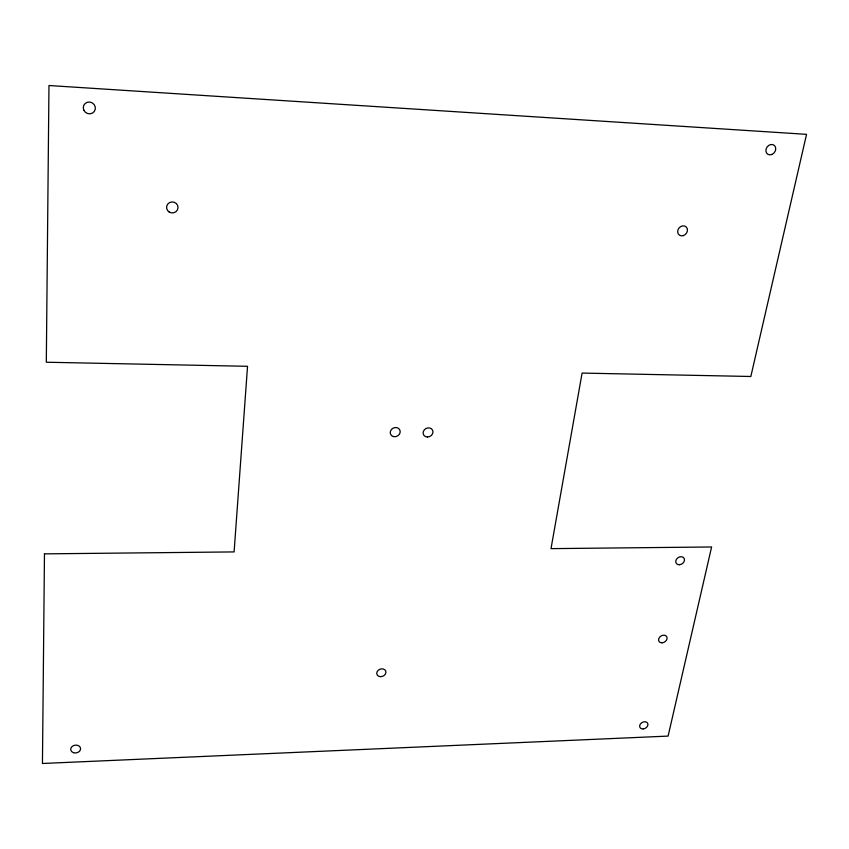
<?xml version="1.0" encoding="UTF-8"?>
<svg xmlns="http://www.w3.org/2000/svg" width="849" height="849" viewBox="0 0 849 849"><rect width="100%" height="100%" fill="white"/><g stroke="black" fill="none" stroke-linecap="round" stroke-linejoin="round"><path stroke-width="1.27" d="M44.466 553.866L42.45 763.484L668.099 736.094L711.611 546.968L551.012 548.634L582.096 373.082L750.834 376.489L806.55 134.344L48.966 85.516L46.313 362.226L247.537 366.301L234.101 551.914L44.466 553.866M643.255 728.92A4.383 3.311 -29.3 0 0 647.617 723.21A4.383 3.311 -29.3 0 0 640.486 723.9A4.383 3.311 -29.3 0 0 643.255 728.92M380.246 676.653A4.701 3.789 -21 0 0 385.743 671.124A4.701 3.789 -21 0 0 378.017 670.477A4.701 3.789 -21 0 0 380.246 676.653M771.9 154.454A5.508 4.574 -53.5 0 0 774.437 145.519A5.508 4.574 -53.5 0 0 766.116 149.021A5.508 4.574 -53.5 0 0 771.9 154.454M83.839 110.19A6.113 5.837 31.1 0 0 94.271 111.506A6.113 5.837 31.1 0 0 89.845 102.05A6.113 5.837 31.1 0 0 83.839 110.19M73.523 752.692A4.956 3.895 -8.3 0 0 80.57 748.447A4.956 3.895 -8.3 0 0 72.844 745.963A4.956 3.895 -8.3 0 0 73.523 752.692M683.318 235.608A5.349 4.542 -48.6 0 0 686.395 227.129A5.349 4.542 -48.6 0 0 677.99 229.803A5.349 4.542 -48.6 0 0 683.318 235.608M169.216 212.059A5.72 5.497 2.1 0 0 178.014 207.708A5.72 5.497 2.1 0 0 169.673 202.54A5.72 5.497 2.1 0 0 169.216 212.059M661.987 642.81A4.532 3.502 -31.7 0 0 666.889 637.005A4.532 3.502 -31.7 0 0 659.641 637.185A4.532 3.502 -31.7 0 0 661.987 642.81M679.221 564.734A4.659 3.683 -34.3 0 0 684.273 558.663A4.659 3.683 -34.3 0 0 676.855 558.748A4.659 3.683 -34.3 0 0 679.221 564.734M427.429 437.012A5.073 4.436 -28.3 0 0 432.587 430.188A5.073 4.436 -28.3 0 0 424.107 430.093A5.073 4.436 -28.3 0 0 427.429 437.012M393.395 436.556A5.094 4.478 -26.3 0 0 400.144 430.974A5.094 4.478 -26.3 0 0 392.121 428.819A5.094 4.478 -26.3 0 0 393.395 436.556"/></g></svg>
